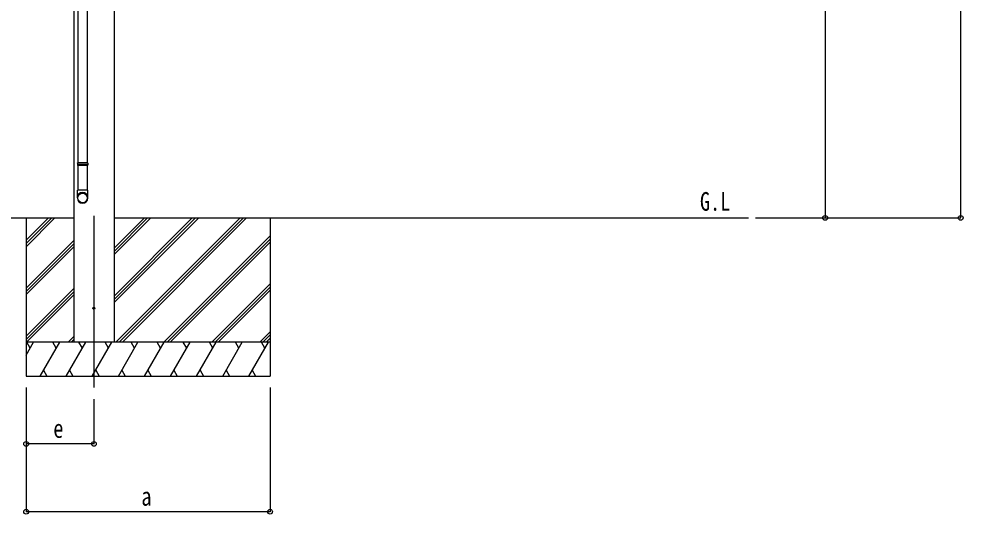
# Model space of a CAD drawing. Units: millimetres, scale not verified. Extents: x -10512 to 10512, y -7425 to 7425.
# Drawn here: x -8045 to -3864, y -4823 to -2632 of the extents above; entities that cross this region are included whole.
import ezdxf
from ezdxf.enums import TextEntityAlignment as Align

# ---------------------------------------------------------------- set-up
doc = ezdxf.new("R2010")
doc.units = ezdxf.units.MM
doc.header["$LTSCALE"] = 40
for name, color, linetype in [('0-2_USER1', 3, 'Continuous'), ('0-3_YKK_12', 2, 'Continuous'), ('0-4_YKK_13', 4, 'Continuous'), ('0-5_YKK_A1', 4, 'Continuous'), ('0-6_YKK_D', 6, 'Continuous')]:
    doc.layers.add(name, color=color, linetype=linetype)
doc.styles.add('ＭＳ ゴシック', font='')
doc.styles.get('ＭＳ ゴシック').set_extended_font_data('MS Gothic')

msp = doc.modelspace()

# ---------------------------------------------------------------- linework, layer by layer
at = {"layer": '0-3_YKK_12'}
msp.add_line((-7712.45, -3503.29), (-7712.45, -4262.5), dxfattribs=at)
at = {"layer": '0-4_YKK_13'}
for p, q in [((-7783.75, -2440.08), (-7783.75, -3268.27)), ((-7741.75, -2440.08), (-7741.75, -3268.27)), ((-7785.75, -3270.27), (-7784.75, -3268.27)), ((-7739.75, -3270.27), (-7785.75, -3270.27)), ((-7739.75, -3278.27), (-7785.75, -3278.27)), ((-7740.75, -3268.27), (-7784.75, -3268.27)), ((-7740.75, -3280.27), (-7784.75, -3280.27)), ((-7783.75, -3280.27), (-7783.75, -3390.27)), ((-7741.75, -3280.27), (-7741.75, -3390.27)), ((-7739.75, -3270.27), (-7740.75, -3268.27)), ((-7739.75, -3278.27), (-7740.75, -3280.27)), ((-7739.75, -3270.27), (-7739.75, -3278.27)), ((-7785.75, -3424.41), (-7785.75, -3390.27)), ((-7739.75, -3390.27), (-7785.75, -3390.27)), ((-7739.75, -3424.41), (-7739.75, -3390.27))]:
    msp.add_line(p, q, dxfattribs=at)
msp.add_lwpolyline([(-7785.75, -3270.27), (-7785.75, -3278.27), (-7784.75, -3280.27)], dxfattribs=at)
msp.add_circle((-7712.45, -3912.5), 4.5, dxfattribs=at)
for centre, major_axis, ratio, start_param, end_param in [((-7762.75, -3422.67), (-23, 0), 0.996195, 3.1415927, 6.2831853), ((-7762.75, -3424.41), (-23, 0), 0.996195, 3.1415927, 6.2831853), ((-7762.75, -3424.41), (0, -23.43), 0.981806, 4.712389, 7.8539816)]:
    msp.add_ellipse(centre, major_axis=major_axis, ratio=ratio, start_param=start_param, end_param=end_param, dxfattribs=at)
msp.add_ellipse((-7762.75, -3424.41), major_axis=(21, 0), ratio=0.996195, dxfattribs=at)
at = {"layer": '0-5_YKK_A1'}
for p, q in [((-7801.45, -1205.46), (-7801.45, -4062.5)), ((-7623.45, -1182), (-7623.45, -4062.5)), ((-8139.27, -3512.5), (-7801.45, -3512.5)), ((-8012.45, -3512.5), (-8012.45, -4212.5)), ((-8012.45, -3639.88), (-7885.07, -3512.5)), ((-8012.45, -3625.74), (-7899.21, -3512.5)), ((-8012.45, -3611.6), (-7913.35, -3512.5)), ((-7623.45, -3512.5), (-4813.76, -3512.5)), ((-7623.45, -3646.86), (-7489.09, -3512.5)), ((-7623.45, -3661), (-7474.95, -3512.5)), ((-7623.45, -3675.15), (-7460.8, -3512.5)), ((-7623.45, -3858.99), (-7276.96, -3512.5)), ((-7623.45, -3873.13), (-7262.81, -3512.5)), ((-7623.45, -3887.28), (-7248.67, -3512.5)), ((-7614.83, -4062.5), (-7064.82, -3512.5)), ((-7600.68, -4062.5), (-7050.68, -3512.5)), ((-7586.54, -4062.5), (-7036.54, -3512.5)), ((-6932.45, -3512.5), (-6932.45, -4212.5)), ((-7402.69, -4062.5), (-6932.45, -3592.26)), ((-8012.45, -3823.73), (-7801.45, -3612.73)), ((-8012.45, -3837.87), (-7801.45, -3626.87)), ((-7388.55, -4062.5), (-6932.45, -3606.4)), ((-7374.41, -4062.5), (-6932.45, -3620.54)), ((-8012.45, -3852.01), (-7801.45, -3641.01)), ((-8012.45, -4035.86), (-7801.45, -3824.86)), ((-8012.45, -4050), (-7801.45, -3839)), ((-7190.56, -4062.5), (-6932.45, -3804.39)), ((-7176.42, -4062.5), (-6932.45, -3818.53)), ((-7162.28, -4062.5), (-6932.45, -3832.67)), ((-8010.81, -4062.5), (-7801.45, -3853.14)), ((-7826.96, -4062.5), (-7801.45, -4036.99)), ((-7812.82, -4062.5), (-7801.45, -4051.13)), ((-6978.43, -4062.5), (-6932.45, -4016.52)), ((-6964.29, -4062.5), (-6932.45, -4030.66)), ((-6950.15, -4062.5), (-6932.45, -4044.8)), ((-6932.45, -4062.5), (-8012.45, -4062.5)), ((-8012.45, -4119.53), (-7979.52, -4062.5)), ((-7994.52, -4088.48), (-8009.52, -4062.5)), ((-7950.65, -4212.5), (-7864.05, -4062.5)), ((-7879.05, -4088.48), (-7894.05, -4062.5)), ((-7835.18, -4212.5), (-7748.58, -4062.5)), ((-7763.58, -4088.48), (-7778.58, -4062.5)), ((-7719.71, -4212.5), (-7633.11, -4062.5)), ((-7648.11, -4088.48), (-7663.11, -4062.5)), ((-7604.24, -4212.5), (-7517.64, -4062.5)), ((-7532.64, -4088.48), (-7547.64, -4062.5)), ((-7488.77, -4212.5), (-7402.17, -4062.5)), ((-7417.17, -4088.48), (-7432.17, -4062.5)), ((-7373.3, -4212.5), (-7286.7, -4062.5)), ((-7301.7, -4088.48), (-7316.7, -4062.5)), ((-7257.83, -4212.5), (-7171.23, -4062.5)), ((-7186.23, -4088.48), (-7201.23, -4062.5)), ((-7142.36, -4212.5), (-7055.76, -4062.5)), ((-7070.76, -4088.48), (-7085.76, -4062.5)), ((-7026.89, -4212.5), (-6940.29, -4062.5)), ((-6955.29, -4088.48), (-6970.29, -4062.5)), ((-8012.45, -4212.5), (-6932.45, -4212.5)), ((-7935.66, -4186.52), (-7920.66, -4212.5)), ((-7820.19, -4186.52), (-7805.19, -4212.5)), ((-7704.71, -4186.52), (-7689.71, -4212.5)), ((-7589.24, -4186.52), (-7574.25, -4212.5)), ((-7473.77, -4186.52), (-7458.78, -4212.5)), ((-7358.3, -4186.52), (-7343.31, -4212.5)), ((-7242.83, -4186.52), (-7227.84, -4212.5)), ((-7127.36, -4186.52), (-7112.37, -4212.5)), ((-7011.89, -4186.52), (-6996.89, -4212.5))]:
    msp.add_line(p, q, dxfattribs=at)
at = {"layer": '0-6_YKK_D'}
for p, q in [((-3874.94, -3512.5), (-3874.94, -814.96)), ((-4474.94, -1016.77), (-4474.94, -3512.5)), ((-4784.01, -3512.5), (-3873.94, -3512.5)), ((-4784.01, -3512.5), (-4473.94, -3512.5)), ((-8012.45, -4262.5), (-8012.45, -4813.5)), ((-8012.45, -4262.5), (-8012.45, -4513.5)), ((-6932.45, -4262.5), (-6932.45, -4813.5)), ((-7712.45, -4313.88), (-7712.45, -4513.5)), ((-7712.45, -4512.5), (-8012.45, -4512.5)), ((-6932.45, -4812.5), (-8012.45, -4812.5))]:
    msp.add_line(p, q, dxfattribs=at)
for centre in [(-4474.94, -3512.5), (-3874.94, -3512.5), (-8012.45, -4512.5), (-7712.45, -4512.5), (-8012.45, -4812.5), (-6932.45, -4812.5)]:
    msp.add_circle(centre, 10.62, dxfattribs=at)

# ---------------------------------------------------------------- texts
at = {"layer": '0-2_USER1', "style": 'ＭＳ ゴシック', "width": 0.8}
msp.add_text('G.L', height=82.48, dxfattribs=at).set_placement((-5029.5, -3505.5), align=Align.BOTTOM_LEFT)
at = {"layer": '0-6_YKK_D', "style": 'ＭＳ ゴシック', "width": 0.8}
for s, p in [('e', (-7892.45, -4510.5)), ('a', (-7502.45, -4810.5))]:
    msp.add_text(s, height=82.48, dxfattribs=at).set_placement(p, align=Align.BOTTOM_LEFT)

doc.saveas('drawing.dxf')
